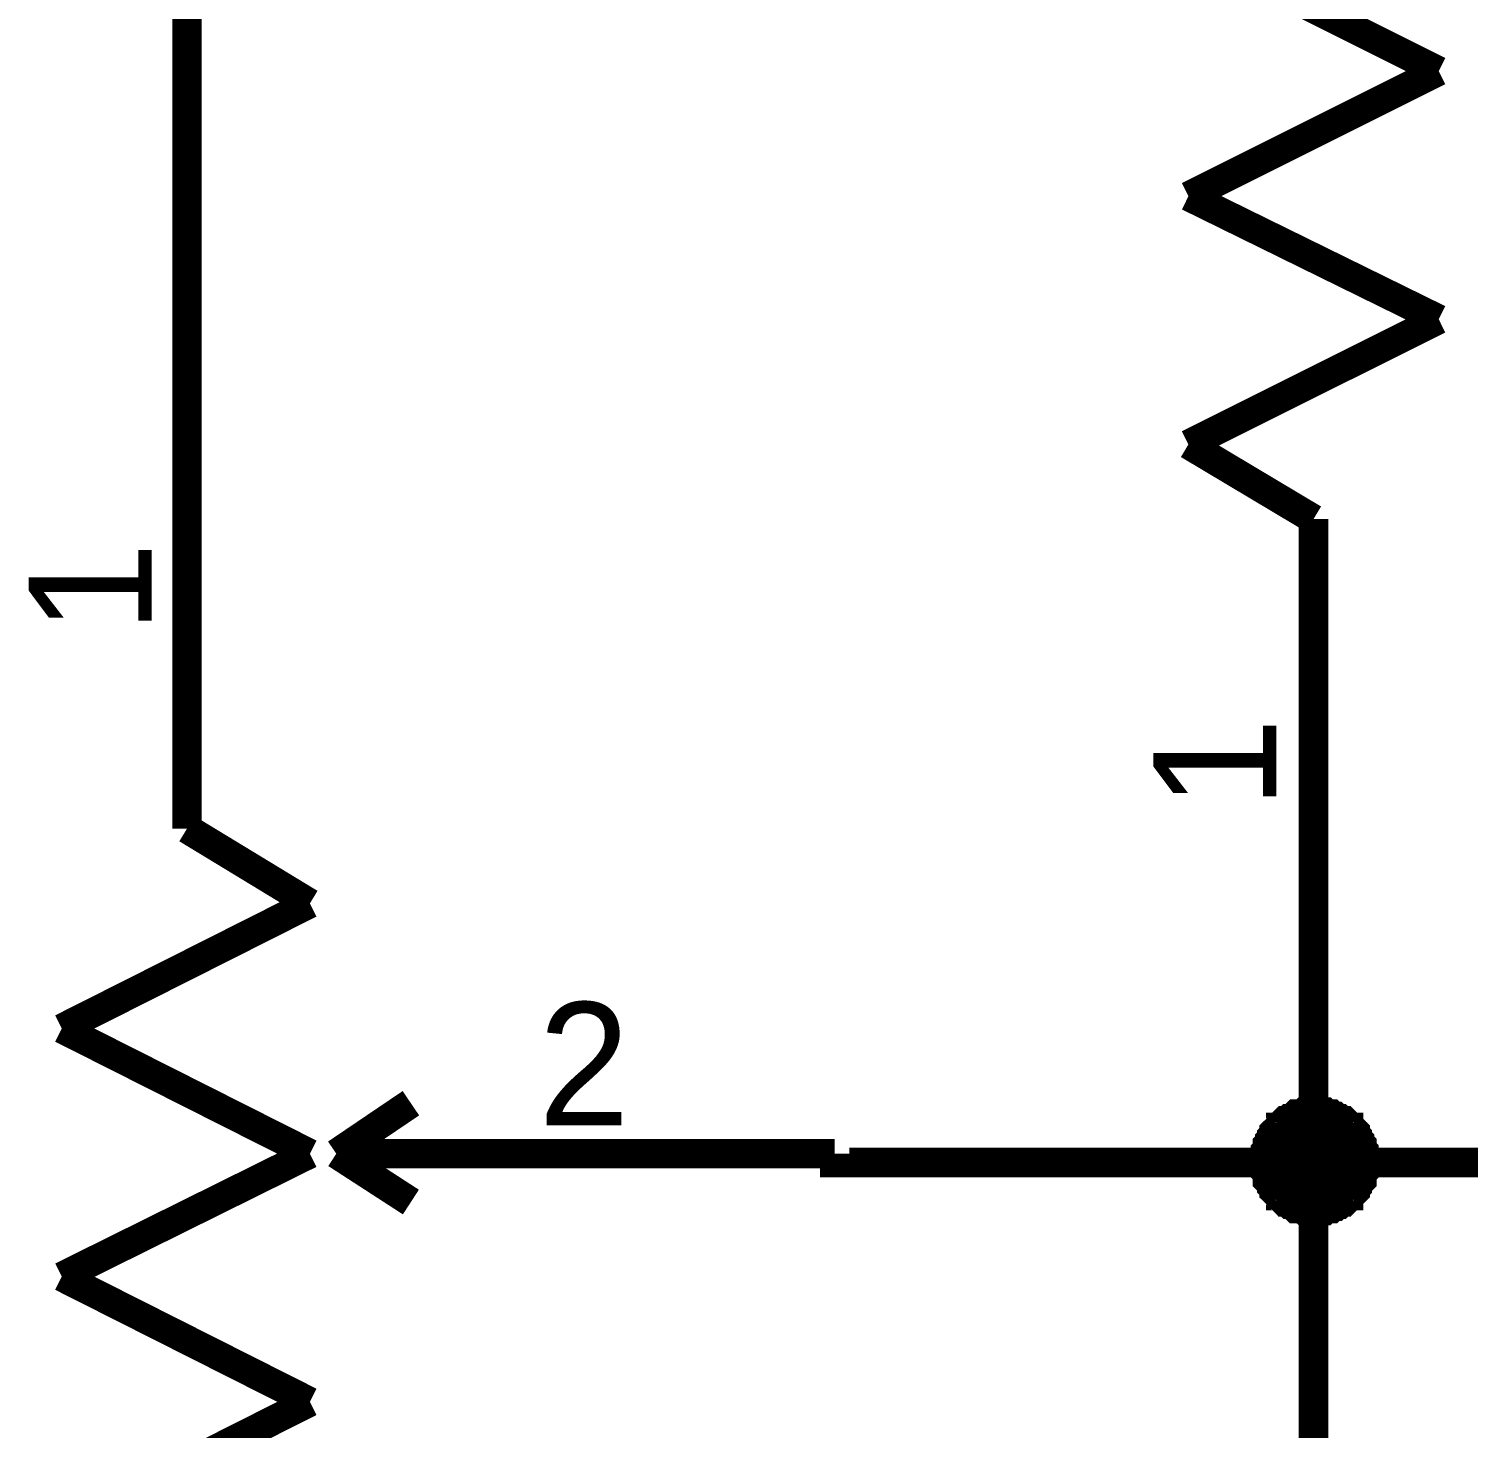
# Model space of a CAD drawing. Header units: millimetres. Extents: x 0 to 800, y 0 to 567.
# Drawn here: x 193.17 to 207.85, y 41.35 to 55.62 of the extents above; entities that cross this region are included whole.
import ezdxf

# ---------------------------------------------------------------- set-up
doc = ezdxf.new("R2010")
doc.units = ezdxf.units.MM
doc.layers.add('Sheet', color=255, linetype='Continuous')

msp = doc.modelspace()

# ---------------------------------------------------------------- linework, layer by layer
at = {"layer": 'Sheet'}
for points, const_width in [([(194.784, 65.539), (194.784, 64.531), (194.784, 52.548)], 0.3), ([(207.551, 55.191), (204.998, 56.467)], 0.3), ([(204.998, 53.914), (207.551, 55.191)], 0.3), ([(207.551, 52.659), (204.998, 53.914)], 0.3), ([(204.998, 51.383), (207.551, 52.659)], 0.3), ([(194.784, 47.463), (194.784, 52.548)], 0.3), ([(206.274, 50.621), (204.998, 51.383)], 0.3), ([(206.274, 50.621), (206.274, 45.537)], 0.3), ([(206.274, 50.621), (206.274, 49.86)], 0.3), ([(194.784, 47.463), (196.038, 46.701)], 0.3), ([(196.038, 46.701), (193.507, 45.425)], 0.3), ([(206.274, 45.537), (206.274, 44.058), (206.274, 42.311)], 0.3), ([(193.507, 45.425), (196.038, 44.148)], 0.3), ([(196.307, 44.148), (197.068, 44.663)], 0.3), ([(205.782, 44.058), (205.782, 44.081), (205.782, 44.103), (205.782, 44.148), (205.782, 44.17), (205.804, 44.193), (205.804, 44.215), (205.804, 44.238), (205.826, 44.26), (205.826, 44.282), (205.849, 44.305), (205.849, 44.327), (205.871, 44.35), (205.871, 44.372), (205.894, 44.394), (205.916, 44.417), (205.938, 44.417), (205.938, 44.439), (205.961, 44.462), (205.983, 44.484), (206.006, 44.484), (206.028, 44.506), (206.05, 44.506), (206.073, 44.529), (206.073, 44.529), (206.095, 44.551), (206.14, 44.551), (206.162, 44.551), (206.185, 44.574), (206.207, 44.574), (206.23, 44.574), (206.252, 44.574), (206.274, 44.574)], 0.3), ([(205.782, 44.058), (205.782, 44.081), (205.782, 44.103), (205.782, 44.148), (205.782, 44.17), (205.804, 44.193), (205.804, 44.215), (205.804, 44.238), (205.826, 44.26), (205.826, 44.282), (205.849, 44.305), (205.849, 44.327), (205.871, 44.35), (205.871, 44.372), (205.894, 44.394), (205.916, 44.417), (205.938, 44.417), (205.938, 44.439), (205.961, 44.462), (205.983, 44.484), (206.006, 44.484), (206.028, 44.506), (206.05, 44.506), (206.073, 44.529), (206.073, 44.529), (206.095, 44.551), (206.14, 44.551), (206.162, 44.551), (206.185, 44.574), (206.207, 44.574), (206.23, 44.574), (206.252, 44.574), (206.274, 44.574)], 0.3), ([(205.782, 44.058), (205.782, 44.081), (205.782, 44.103), (205.782, 44.148), (205.782, 44.17), (205.804, 44.193), (205.804, 44.215), (205.804, 44.238), (205.826, 44.26), (205.826, 44.282), (205.849, 44.305), (205.849, 44.327), (205.871, 44.35), (205.871, 44.372), (205.894, 44.394), (205.916, 44.417), (205.938, 44.417), (205.938, 44.439), (205.961, 44.462), (205.983, 44.484), (206.006, 44.484), (206.028, 44.506), (206.05, 44.506), (206.073, 44.529), (206.073, 44.529), (206.095, 44.551), (206.14, 44.551), (206.162, 44.551), (206.185, 44.574), (206.207, 44.574), (206.23, 44.574), (206.252, 44.574), (206.274, 44.574)], 0.3), ([(205.782, 44.058), (205.782, 44.081), (205.782, 44.103), (205.782, 44.148), (205.782, 44.17), (205.804, 44.193), (205.804, 44.215), (205.804, 44.238), (205.826, 44.26), (205.826, 44.282), (205.849, 44.305), (205.849, 44.327), (205.871, 44.35), (205.871, 44.372), (205.894, 44.394), (205.916, 44.417), (205.938, 44.417), (205.938, 44.439), (205.961, 44.462), (205.983, 44.484), (206.006, 44.484), (206.028, 44.506), (206.05, 44.506), (206.073, 44.529), (206.073, 44.529), (206.095, 44.551), (206.14, 44.551), (206.162, 44.551), (206.185, 44.574), (206.207, 44.574), (206.23, 44.574), (206.252, 44.574), (206.274, 44.574)], 0.3), ([(205.782, 44.058), (205.782, 44.081), (205.782, 44.103), (205.782, 44.148), (205.782, 44.17), (205.804, 44.193), (205.804, 44.215), (205.804, 44.238), (205.826, 44.26), (205.826, 44.282), (205.849, 44.305), (205.849, 44.327), (205.871, 44.35), (205.871, 44.372), (205.894, 44.394), (205.916, 44.417), (205.938, 44.417), (205.938, 44.439), (205.961, 44.462), (205.983, 44.484), (206.006, 44.484), (206.028, 44.506), (206.05, 44.506), (206.073, 44.529), (206.073, 44.529), (206.095, 44.551), (206.14, 44.551), (206.162, 44.551), (206.185, 44.574), (206.207, 44.574), (206.23, 44.574), (206.252, 44.574), (206.274, 44.574)], 0.3), ([(205.782, 44.058), (205.782, 44.081), (205.782, 44.103), (205.782, 44.148), (205.782, 44.17), (205.804, 44.193), (205.804, 44.215), (205.804, 44.238), (205.826, 44.26), (205.826, 44.282), (205.849, 44.305), (205.849, 44.327), (205.871, 44.35), (205.871, 44.372), (205.894, 44.394), (205.916, 44.417), (205.938, 44.417), (205.938, 44.439), (205.961, 44.462), (205.983, 44.484), (206.006, 44.484), (206.028, 44.506), (206.05, 44.506), (206.073, 44.529), (206.073, 44.529), (206.095, 44.551), (206.14, 44.551), (206.162, 44.551), (206.185, 44.574), (206.207, 44.574), (206.23, 44.574), (206.252, 44.574), (206.274, 44.574)], 0.3), ([(206.274, 44.574), (206.274, 44.574)], 0.3), ([(206.274, 44.574), (206.297, 44.574), (206.319, 44.574), (206.364, 44.574), (206.386, 44.574), (206.409, 44.551), (206.431, 44.551), (206.454, 44.551), (206.476, 44.529), (206.498, 44.529), (206.521, 44.506), (206.543, 44.506), (206.566, 44.484), (206.588, 44.484), (206.61, 44.462), (206.633, 44.439), (206.633, 44.417), (206.655, 44.417), (206.678, 44.394), (206.7, 44.372), (206.7, 44.35), (206.722, 44.327), (206.722, 44.305), (206.745, 44.282), (206.745, 44.26), (206.767, 44.238), (206.767, 44.215), (206.767, 44.193), (206.79, 44.17), (206.79, 44.148), (206.79, 44.103), (206.79, 44.081), (206.79, 44.058)], 0.3), ([(206.274, 44.574), (206.274, 44.574)], 0.3), ([(206.274, 44.574), (206.297, 44.574), (206.319, 44.574), (206.364, 44.574), (206.386, 44.574), (206.409, 44.551), (206.431, 44.551), (206.454, 44.551), (206.476, 44.529), (206.498, 44.529), (206.521, 44.506), (206.543, 44.506), (206.566, 44.484), (206.588, 44.484), (206.61, 44.462), (206.633, 44.439), (206.633, 44.417), (206.655, 44.417), (206.678, 44.394), (206.7, 44.372), (206.7, 44.35), (206.722, 44.327), (206.722, 44.305), (206.745, 44.282), (206.745, 44.26), (206.767, 44.238), (206.767, 44.215), (206.767, 44.193), (206.79, 44.17), (206.79, 44.148), (206.79, 44.103), (206.79, 44.081), (206.79, 44.058)], 0.3), ([(206.274, 44.574), (206.274, 44.574)], 0.3), ([(206.274, 44.574), (206.297, 44.574), (206.319, 44.574), (206.364, 44.574), (206.386, 44.574), (206.409, 44.551), (206.431, 44.551), (206.454, 44.551), (206.476, 44.529), (206.498, 44.529), (206.521, 44.506), (206.543, 44.506), (206.566, 44.484), (206.588, 44.484), (206.61, 44.462), (206.633, 44.439), (206.633, 44.417), (206.655, 44.417), (206.678, 44.394), (206.7, 44.372), (206.7, 44.35), (206.722, 44.327), (206.722, 44.305), (206.745, 44.282), (206.745, 44.26), (206.767, 44.238), (206.767, 44.215), (206.767, 44.193), (206.79, 44.17), (206.79, 44.148), (206.79, 44.103), (206.79, 44.081), (206.79, 44.058)], 0.3), ([(206.274, 44.574), (206.274, 44.574)], 0.3), ([(206.274, 44.574), (206.297, 44.574), (206.319, 44.574), (206.364, 44.574), (206.386, 44.574), (206.409, 44.551), (206.431, 44.551), (206.454, 44.551), (206.476, 44.529), (206.498, 44.529), (206.521, 44.506), (206.543, 44.506), (206.566, 44.484), (206.588, 44.484), (206.61, 44.462), (206.633, 44.439), (206.633, 44.417), (206.655, 44.417), (206.678, 44.394), (206.7, 44.372), (206.7, 44.35), (206.722, 44.327), (206.722, 44.305), (206.745, 44.282), (206.745, 44.26), (206.767, 44.238), (206.767, 44.215), (206.767, 44.193), (206.79, 44.17), (206.79, 44.148), (206.79, 44.103), (206.79, 44.081), (206.79, 44.058)], 0.3), ([(206.274, 44.574), (206.274, 44.574)], 0.3), ([(206.274, 44.574), (206.297, 44.574), (206.319, 44.574), (206.364, 44.574), (206.386, 44.574), (206.409, 44.551), (206.431, 44.551), (206.454, 44.551), (206.476, 44.529), (206.498, 44.529), (206.521, 44.506), (206.543, 44.506), (206.566, 44.484), (206.588, 44.484), (206.61, 44.462), (206.633, 44.439), (206.633, 44.417), (206.655, 44.417), (206.678, 44.394), (206.7, 44.372), (206.7, 44.35), (206.722, 44.327), (206.722, 44.305), (206.745, 44.282), (206.745, 44.26), (206.767, 44.238), (206.767, 44.215), (206.767, 44.193), (206.79, 44.17), (206.79, 44.148), (206.79, 44.103), (206.79, 44.081), (206.79, 44.058)], 0.3), ([(206.274, 44.574), (206.274, 44.574)], 0.3), ([(206.274, 44.574), (206.297, 44.574), (206.319, 44.574), (206.364, 44.574), (206.386, 44.574), (206.409, 44.551), (206.431, 44.551), (206.454, 44.551), (206.476, 44.529), (206.498, 44.529), (206.521, 44.506), (206.543, 44.506), (206.566, 44.484), (206.588, 44.484), (206.61, 44.462), (206.633, 44.439), (206.633, 44.417), (206.655, 44.417), (206.678, 44.394), (206.7, 44.372), (206.7, 44.35), (206.722, 44.327), (206.722, 44.305), (206.745, 44.282), (206.745, 44.26), (206.767, 44.238), (206.767, 44.215), (206.767, 44.193), (206.79, 44.17), (206.79, 44.148), (206.79, 44.103), (206.79, 44.081), (206.79, 44.058)], 0.3), ([(205.782, 44.058), (205.782, 44.081), (205.782, 44.103), (205.782, 44.148), (205.782, 44.17), (205.804, 44.193), (205.804, 44.215), (205.804, 44.238), (205.826, 44.26), (205.826, 44.282), (205.849, 44.305), (205.849, 44.327), (205.871, 44.35), (205.871, 44.372), (205.894, 44.394), (205.916, 44.417), (205.938, 44.417), (205.938, 44.439), (205.961, 44.462), (205.983, 44.484), (206.006, 44.484), (206.028, 44.506), (206.05, 44.506), (206.073, 44.529), (206.073, 44.529), (206.095, 44.551), (206.14, 44.551), (206.162, 44.551), (206.185, 44.574), (206.207, 44.574), (206.23, 44.574), (206.252, 44.574), (206.274, 44.574)], 0.0991), ([(205.782, 44.058), (205.782, 44.081), (205.782, 44.103), (205.782, 44.148), (205.782, 44.17), (205.804, 44.193), (205.804, 44.215), (205.804, 44.238), (205.826, 44.26), (205.826, 44.282), (205.849, 44.305), (205.849, 44.327), (205.871, 44.35), (205.871, 44.372), (205.894, 44.394), (205.916, 44.417), (205.938, 44.417), (205.938, 44.439), (205.961, 44.462), (205.983, 44.484), (206.006, 44.484), (206.028, 44.506), (206.05, 44.506), (206.073, 44.529), (206.073, 44.529), (206.095, 44.551), (206.14, 44.551), (206.162, 44.551), (206.185, 44.574), (206.207, 44.574), (206.23, 44.574), (206.252, 44.574), (206.274, 44.574)], 0.0991), ([(205.782, 44.058), (205.782, 44.081), (205.782, 44.103), (205.782, 44.148), (205.782, 44.17), (205.804, 44.193), (205.804, 44.215), (205.804, 44.238), (205.826, 44.26), (205.826, 44.282), (205.849, 44.305), (205.849, 44.327), (205.871, 44.35), (205.871, 44.372), (205.894, 44.394), (205.916, 44.417), (205.938, 44.417), (205.938, 44.439), (205.961, 44.462), (205.983, 44.484), (206.006, 44.484), (206.028, 44.506), (206.05, 44.506), (206.073, 44.529), (206.073, 44.529), (206.095, 44.551), (206.14, 44.551), (206.162, 44.551), (206.185, 44.574), (206.207, 44.574), (206.23, 44.574), (206.252, 44.574), (206.274, 44.574)], 0.0991), ([(205.782, 44.058), (205.782, 44.081), (205.782, 44.103), (205.782, 44.148), (205.782, 44.17), (205.804, 44.193), (205.804, 44.215), (205.804, 44.238), (205.826, 44.26), (205.826, 44.282), (205.849, 44.305), (205.849, 44.327), (205.871, 44.35), (205.871, 44.372), (205.894, 44.394), (205.916, 44.417), (205.938, 44.417), (205.938, 44.439), (205.961, 44.462), (205.983, 44.484), (206.006, 44.484), (206.028, 44.506), (206.05, 44.506), (206.073, 44.529), (206.073, 44.529), (206.095, 44.551), (206.14, 44.551), (206.162, 44.551), (206.185, 44.574), (206.207, 44.574), (206.23, 44.574), (206.252, 44.574), (206.274, 44.574)], 0.0991), ([(205.782, 44.058), (205.782, 44.081), (205.782, 44.103), (205.782, 44.148), (205.782, 44.17), (205.804, 44.193), (205.804, 44.215), (205.804, 44.238), (205.826, 44.26), (205.826, 44.282), (205.849, 44.305), (205.849, 44.327), (205.871, 44.35), (205.871, 44.372), (205.894, 44.394), (205.916, 44.417), (205.938, 44.417), (205.938, 44.439), (205.961, 44.462), (205.983, 44.484), (206.006, 44.484), (206.028, 44.506), (206.05, 44.506), (206.073, 44.529), (206.073, 44.529), (206.095, 44.551), (206.14, 44.551), (206.162, 44.551), (206.185, 44.574), (206.207, 44.574), (206.23, 44.574), (206.252, 44.574), (206.274, 44.574)], 0.0991), ([(205.782, 44.058), (205.782, 44.081), (205.782, 44.103), (205.782, 44.148), (205.782, 44.17), (205.804, 44.193), (205.804, 44.215), (205.804, 44.238), (205.826, 44.26), (205.826, 44.282), (205.849, 44.305), (205.849, 44.327), (205.871, 44.35), (205.871, 44.372), (205.894, 44.394), (205.916, 44.417), (205.938, 44.417), (205.938, 44.439), (205.961, 44.462), (205.983, 44.484), (206.006, 44.484), (206.028, 44.506), (206.05, 44.506), (206.073, 44.529), (206.073, 44.529), (206.095, 44.551), (206.14, 44.551), (206.162, 44.551), (206.185, 44.574), (206.207, 44.574), (206.23, 44.574), (206.252, 44.574), (206.274, 44.574)], 0.0991), ([(206.274, 44.574), (206.274, 44.574)], 0.0991), ([(206.274, 44.574), (206.297, 44.574), (206.319, 44.574), (206.364, 44.574), (206.386, 44.574), (206.409, 44.551), (206.431, 44.551), (206.454, 44.551), (206.476, 44.529), (206.498, 44.529), (206.521, 44.506), (206.543, 44.506), (206.566, 44.484), (206.588, 44.484), (206.61, 44.462), (206.633, 44.439), (206.633, 44.417), (206.655, 44.417), (206.678, 44.394), (206.7, 44.372), (206.7, 44.35), (206.722, 44.327), (206.722, 44.305), (206.745, 44.282), (206.745, 44.26), (206.767, 44.238), (206.767, 44.215), (206.767, 44.193), (206.79, 44.17), (206.79, 44.148), (206.79, 44.103), (206.79, 44.081), (206.79, 44.058)], 0.0991), ([(206.274, 44.574), (206.274, 44.574)], 0.0991), ([(206.274, 44.574), (206.297, 44.574), (206.319, 44.574), (206.364, 44.574), (206.386, 44.574), (206.409, 44.551), (206.431, 44.551), (206.454, 44.551), (206.476, 44.529), (206.498, 44.529), (206.521, 44.506), (206.543, 44.506), (206.566, 44.484), (206.588, 44.484), (206.61, 44.462), (206.633, 44.439), (206.633, 44.417), (206.655, 44.417), (206.678, 44.394), (206.7, 44.372), (206.7, 44.35), (206.722, 44.327), (206.722, 44.305), (206.745, 44.282), (206.745, 44.26), (206.767, 44.238), (206.767, 44.215), (206.767, 44.193), (206.79, 44.17), (206.79, 44.148), (206.79, 44.103), (206.79, 44.081), (206.79, 44.058)], 0.0991), ([(206.274, 44.574), (206.274, 44.574)], 0.0991), ([(206.274, 44.574), (206.297, 44.574), (206.319, 44.574), (206.364, 44.574), (206.386, 44.574), (206.409, 44.551), (206.431, 44.551), (206.454, 44.551), (206.476, 44.529), (206.498, 44.529), (206.521, 44.506), (206.543, 44.506), (206.566, 44.484), (206.588, 44.484), (206.61, 44.462), (206.633, 44.439), (206.633, 44.417), (206.655, 44.417), (206.678, 44.394), (206.7, 44.372), (206.7, 44.35), (206.722, 44.327), (206.722, 44.305), (206.745, 44.282), (206.745, 44.26), (206.767, 44.238), (206.767, 44.215), (206.767, 44.193), (206.79, 44.17), (206.79, 44.148), (206.79, 44.103), (206.79, 44.081), (206.79, 44.058)], 0.0991), ([(206.274, 44.574), (206.274, 44.574)], 0.0991), ([(206.274, 44.574), (206.297, 44.574), (206.319, 44.574), (206.364, 44.574), (206.386, 44.574), (206.409, 44.551), (206.431, 44.551), (206.454, 44.551), (206.476, 44.529), (206.498, 44.529), (206.521, 44.506), (206.543, 44.506), (206.566, 44.484), (206.588, 44.484), (206.61, 44.462), (206.633, 44.439), (206.633, 44.417), (206.655, 44.417), (206.678, 44.394), (206.7, 44.372), (206.7, 44.35), (206.722, 44.327), (206.722, 44.305), (206.745, 44.282), (206.745, 44.26), (206.767, 44.238), (206.767, 44.215), (206.767, 44.193), (206.79, 44.17), (206.79, 44.148), (206.79, 44.103), (206.79, 44.081), (206.79, 44.058)], 0.0991), ([(206.274, 44.574), (206.274, 44.574)], 0.0991), ([(206.274, 44.574), (206.297, 44.574), (206.319, 44.574), (206.364, 44.574), (206.386, 44.574), (206.409, 44.551), (206.431, 44.551), (206.454, 44.551), (206.476, 44.529), (206.498, 44.529), (206.521, 44.506), (206.543, 44.506), (206.566, 44.484), (206.588, 44.484), (206.61, 44.462), (206.633, 44.439), (206.633, 44.417), (206.655, 44.417), (206.678, 44.394), (206.7, 44.372), (206.7, 44.35), (206.722, 44.327), (206.722, 44.305), (206.745, 44.282), (206.745, 44.26), (206.767, 44.238), (206.767, 44.215), (206.767, 44.193), (206.79, 44.17), (206.79, 44.148), (206.79, 44.103), (206.79, 44.081), (206.79, 44.058)], 0.0991), ([(206.274, 44.574), (206.274, 44.574)], 0.0991), ([(206.274, 44.574), (206.297, 44.574), (206.319, 44.574), (206.364, 44.574), (206.386, 44.574), (206.409, 44.551), (206.431, 44.551), (206.454, 44.551), (206.476, 44.529), (206.498, 44.529), (206.521, 44.506), (206.543, 44.506), (206.566, 44.484), (206.588, 44.484), (206.61, 44.462), (206.633, 44.439), (206.633, 44.417), (206.655, 44.417), (206.678, 44.394), (206.7, 44.372), (206.7, 44.35), (206.722, 44.327), (206.722, 44.305), (206.745, 44.282), (206.745, 44.26), (206.767, 44.238), (206.767, 44.215), (206.767, 44.193), (206.79, 44.17), (206.79, 44.148), (206.79, 44.103), (206.79, 44.081), (206.79, 44.058)], 0.0991), ([(196.038, 44.148), (193.507, 42.894)], 0.3), ([(196.307, 44.148), (197.068, 43.655)], 0.3), ([(196.307, 44.148), (201.391, 44.148)], 0.3), ([(201.391, 44.148), (201.391, 44.058), (206.274, 44.058)], 0.3), ([(206.274, 43.566), (206.252, 43.566), (206.23, 43.566), (206.207, 43.566), (206.185, 43.566), (206.162, 43.588), (206.14, 43.588), (206.095, 43.588), (206.073, 43.61), (206.073, 43.61), (206.05, 43.633), (206.028, 43.633), (206.006, 43.655), (205.983, 43.655), (205.961, 43.678), (205.938, 43.7), (205.938, 43.722), (205.916, 43.722), (205.894, 43.745), (205.871, 43.767), (205.871, 43.79), (205.849, 43.812), (205.849, 43.834), (205.826, 43.857), (205.826, 43.857), (205.804, 43.879), (205.804, 43.924), (205.804, 43.946), (205.782, 43.969), (205.782, 43.991), (205.782, 44.014), (205.782, 44.036), (205.782, 44.058)], 0.3), ([(205.782, 44.058), (205.782, 44.058)], 0.3), ([(206.274, 43.566), (206.252, 43.566), (206.23, 43.566), (206.207, 43.566), (206.185, 43.566), (206.162, 43.588), (206.14, 43.588), (206.095, 43.588), (206.073, 43.61), (206.073, 43.61), (206.05, 43.633), (206.028, 43.633), (206.006, 43.655), (205.983, 43.655), (205.961, 43.678), (205.938, 43.7), (205.938, 43.722), (205.916, 43.722), (205.894, 43.745), (205.871, 43.767), (205.871, 43.79), (205.849, 43.812), (205.849, 43.834), (205.826, 43.857), (205.826, 43.857), (205.804, 43.879), (205.804, 43.924), (205.804, 43.946), (205.782, 43.969), (205.782, 43.991), (205.782, 44.014), (205.782, 44.036), (205.782, 44.058)], 0.3), ([(205.782, 44.058), (205.782, 44.058)], 0.3), ([(206.274, 43.566), (206.252, 43.566), (206.23, 43.566), (206.207, 43.566), (206.185, 43.566), (206.162, 43.588), (206.14, 43.588), (206.095, 43.588), (206.073, 43.61), (206.073, 43.61), (206.05, 43.633), (206.028, 43.633), (206.006, 43.655), (205.983, 43.655), (205.961, 43.678), (205.938, 43.7), (205.938, 43.722), (205.916, 43.722), (205.894, 43.745), (205.871, 43.767), (205.871, 43.79), (205.849, 43.812), (205.849, 43.834), (205.826, 43.857), (205.826, 43.857), (205.804, 43.879), (205.804, 43.924), (205.804, 43.946), (205.782, 43.969), (205.782, 43.991), (205.782, 44.014), (205.782, 44.036), (205.782, 44.058)], 0.3), ([(205.782, 44.058), (205.782, 44.058)], 0.3), ([(206.274, 43.566), (206.252, 43.566), (206.23, 43.566), (206.207, 43.566), (206.185, 43.566), (206.162, 43.588), (206.14, 43.588), (206.095, 43.588), (206.073, 43.61), (206.073, 43.61), (206.05, 43.633), (206.028, 43.633), (206.006, 43.655), (205.983, 43.655), (205.961, 43.678), (205.938, 43.7), (205.938, 43.722), (205.916, 43.722), (205.894, 43.745), (205.871, 43.767), (205.871, 43.79), (205.849, 43.812), (205.849, 43.834), (205.826, 43.857), (205.826, 43.857), (205.804, 43.879), (205.804, 43.924), (205.804, 43.946), (205.782, 43.969), (205.782, 43.991), (205.782, 44.014), (205.782, 44.036), (205.782, 44.058)], 0.3), ([(205.782, 44.058), (205.782, 44.058)], 0.3), ([(206.274, 43.566), (206.252, 43.566), (206.23, 43.566), (206.207, 43.566), (206.185, 43.566), (206.162, 43.588), (206.14, 43.588), (206.095, 43.588), (206.073, 43.61), (206.073, 43.61), (206.05, 43.633), (206.028, 43.633), (206.006, 43.655), (205.983, 43.655), (205.961, 43.678), (205.938, 43.7), (205.938, 43.722), (205.916, 43.722), (205.894, 43.745), (205.871, 43.767), (205.871, 43.79), (205.849, 43.812), (205.849, 43.834), (205.826, 43.857), (205.826, 43.857), (205.804, 43.879), (205.804, 43.924), (205.804, 43.946), (205.782, 43.969), (205.782, 43.991), (205.782, 44.014), (205.782, 44.036), (205.782, 44.058)], 0.3), ([(205.782, 44.058), (205.782, 44.058)], 0.3), ([(206.274, 43.566), (206.252, 43.566), (206.23, 43.566), (206.207, 43.566), (206.185, 43.566), (206.162, 43.588), (206.14, 43.588), (206.095, 43.588), (206.073, 43.61), (206.073, 43.61), (206.05, 43.633), (206.028, 43.633), (206.006, 43.655), (205.983, 43.655), (205.961, 43.678), (205.938, 43.7), (205.938, 43.722), (205.916, 43.722), (205.894, 43.745), (205.871, 43.767), (205.871, 43.79), (205.849, 43.812), (205.849, 43.834), (205.826, 43.857), (205.826, 43.857), (205.804, 43.879), (205.804, 43.924), (205.804, 43.946), (205.782, 43.969), (205.782, 43.991), (205.782, 44.014), (205.782, 44.036), (205.782, 44.058)], 0.3), ([(205.782, 44.058), (205.782, 44.058)], 0.3), ([(206.79, 44.058), (206.79, 44.036), (206.79, 44.014), (206.79, 43.991), (206.79, 43.969), (206.767, 43.946), (206.767, 43.924), (206.767, 43.879), (206.745, 43.857), (206.745, 43.857), (206.722, 43.834), (206.722, 43.812), (206.7, 43.79), (206.7, 43.767), (206.678, 43.745), (206.655, 43.722), (206.633, 43.722), (206.633, 43.7), (206.61, 43.678), (206.588, 43.655), (206.566, 43.655), (206.543, 43.633), (206.521, 43.633), (206.498, 43.61), (206.476, 43.61), (206.454, 43.588), (206.431, 43.588), (206.409, 43.588), (206.386, 43.566), (206.364, 43.566), (206.319, 43.566), (206.297, 43.566), (206.274, 43.566)], 0.3), ([(206.79, 44.058), (206.79, 44.036), (206.79, 44.014), (206.79, 43.991), (206.79, 43.969), (206.767, 43.946), (206.767, 43.924), (206.767, 43.879), (206.745, 43.857), (206.745, 43.857), (206.722, 43.834), (206.722, 43.812), (206.7, 43.79), (206.7, 43.767), (206.678, 43.745), (206.655, 43.722), (206.633, 43.722), (206.633, 43.7), (206.61, 43.678), (206.588, 43.655), (206.566, 43.655), (206.543, 43.633), (206.521, 43.633), (206.498, 43.61), (206.476, 43.61), (206.454, 43.588), (206.431, 43.588), (206.409, 43.588), (206.386, 43.566), (206.364, 43.566), (206.319, 43.566), (206.297, 43.566), (206.274, 43.566)], 0.3), ([(220.475, 44.058), (215.66, 44.058), (206.274, 44.058)], 0.3), ([(206.79, 44.058), (206.79, 44.036), (206.79, 44.014), (206.79, 43.991), (206.79, 43.969), (206.767, 43.946), (206.767, 43.924), (206.767, 43.879), (206.745, 43.857), (206.745, 43.857), (206.722, 43.834), (206.722, 43.812), (206.7, 43.79), (206.7, 43.767), (206.678, 43.745), (206.655, 43.722), (206.633, 43.722), (206.633, 43.7), (206.61, 43.678), (206.588, 43.655), (206.566, 43.655), (206.543, 43.633), (206.521, 43.633), (206.498, 43.61), (206.476, 43.61), (206.454, 43.588), (206.431, 43.588), (206.409, 43.588), (206.386, 43.566), (206.364, 43.566), (206.319, 43.566), (206.297, 43.566), (206.274, 43.566)], 0.3), ([(206.79, 44.058), (206.79, 44.036), (206.79, 44.014), (206.79, 43.991), (206.79, 43.969), (206.767, 43.946), (206.767, 43.924), (206.767, 43.879), (206.745, 43.857), (206.745, 43.857), (206.722, 43.834), (206.722, 43.812), (206.7, 43.79), (206.7, 43.767), (206.678, 43.745), (206.655, 43.722), (206.633, 43.722), (206.633, 43.7), (206.61, 43.678), (206.588, 43.655), (206.566, 43.655), (206.543, 43.633), (206.521, 43.633), (206.498, 43.61), (206.476, 43.61), (206.454, 43.588), (206.431, 43.588), (206.409, 43.588), (206.386, 43.566), (206.364, 43.566), (206.319, 43.566), (206.297, 43.566), (206.274, 43.566)], 0.3), ([(206.79, 44.058), (206.79, 44.036), (206.79, 44.014), (206.79, 43.991), (206.79, 43.969), (206.767, 43.946), (206.767, 43.924), (206.767, 43.879), (206.745, 43.857), (206.745, 43.857), (206.722, 43.834), (206.722, 43.812), (206.7, 43.79), (206.7, 43.767), (206.678, 43.745), (206.655, 43.722), (206.633, 43.722), (206.633, 43.7), (206.61, 43.678), (206.588, 43.655), (206.566, 43.655), (206.543, 43.633), (206.521, 43.633), (206.498, 43.61), (206.476, 43.61), (206.454, 43.588), (206.431, 43.588), (206.409, 43.588), (206.386, 43.566), (206.364, 43.566), (206.319, 43.566), (206.297, 43.566), (206.274, 43.566)], 0.3), ([(206.79, 44.058), (206.79, 44.036), (206.79, 44.014), (206.79, 43.991), (206.79, 43.969), (206.767, 43.946), (206.767, 43.924), (206.767, 43.879), (206.745, 43.857), (206.745, 43.857), (206.722, 43.834), (206.722, 43.812), (206.7, 43.79), (206.7, 43.767), (206.678, 43.745), (206.655, 43.722), (206.633, 43.722), (206.633, 43.7), (206.61, 43.678), (206.588, 43.655), (206.566, 43.655), (206.543, 43.633), (206.521, 43.633), (206.498, 43.61), (206.476, 43.61), (206.454, 43.588), (206.431, 43.588), (206.409, 43.588), (206.386, 43.566), (206.364, 43.566), (206.319, 43.566), (206.297, 43.566), (206.274, 43.566)], 0.3), ([(206.79, 44.058), (206.79, 44.058), (206.79, 44.058), (206.79, 44.058), (206.79, 44.058), (206.79, 44.058), (206.79, 44.058), (206.79, 44.058), (206.79, 44.058), (206.79, 44.058), (206.79, 44.058), (206.79, 44.058), (206.79, 44.058), (206.79, 44.058), (206.79, 44.058), (206.79, 44.058), (206.79, 44.058), (206.79, 44.058), (206.79, 44.058), (206.79, 44.058), (206.79, 44.058), (206.79, 44.058), (206.79, 44.058), (206.79, 44.058), (206.79, 44.058), (206.79, 44.058), (206.79, 44.058), (206.79, 44.058), (206.79, 44.058), (206.79, 44.058), (206.79, 44.058), (206.79, 44.058), (206.79, 44.058)], 0.3), ([(206.79, 44.058), (206.79, 44.058)], 0.3), ([(206.79, 44.058), (206.79, 44.058), (206.79, 44.058), (206.79, 44.058), (206.79, 44.058), (206.79, 44.058), (206.79, 44.058), (206.79, 44.058), (206.79, 44.058), (206.79, 44.058), (206.79, 44.058), (206.79, 44.058), (206.79, 44.058), (206.79, 44.058), (206.79, 44.058), (206.79, 44.058), (206.79, 44.058), (206.79, 44.058), (206.79, 44.058), (206.79, 44.058), (206.79, 44.058), (206.79, 44.058), (206.79, 44.058), (206.79, 44.058), (206.79, 44.058), (206.79, 44.058), (206.79, 44.058), (206.79, 44.058), (206.79, 44.058), (206.79, 44.058), (206.79, 44.058), (206.79, 44.058), (206.79, 44.058)], 0.3), ([(206.79, 44.058), (206.79, 44.058)], 0.3), ([(206.79, 44.058), (206.79, 44.058), (206.79, 44.058), (206.79, 44.058), (206.79, 44.058), (206.79, 44.058), (206.79, 44.058), (206.79, 44.058), (206.79, 44.058), (206.79, 44.058), (206.79, 44.058), (206.79, 44.058), (206.79, 44.058), (206.79, 44.058), (206.79, 44.058), (206.79, 44.058), (206.79, 44.058), (206.79, 44.058), (206.79, 44.058), (206.79, 44.058), (206.79, 44.058), (206.79, 44.058), (206.79, 44.058), (206.79, 44.058), (206.79, 44.058), (206.79, 44.058), (206.79, 44.058), (206.79, 44.058), (206.79, 44.058), (206.79, 44.058), (206.79, 44.058), (206.79, 44.058), (206.79, 44.058)], 0.3), ([(206.79, 44.058), (206.79, 44.058)], 0.3), ([(206.79, 44.058), (206.79, 44.058), (206.79, 44.058), (206.79, 44.058), (206.79, 44.058), (206.79, 44.058), (206.79, 44.058), (206.79, 44.058), (206.79, 44.058), (206.79, 44.058), (206.79, 44.058), (206.79, 44.058), (206.79, 44.058), (206.79, 44.058), (206.79, 44.058), (206.79, 44.058), (206.79, 44.058), (206.79, 44.058), (206.79, 44.058), (206.79, 44.058), (206.79, 44.058), (206.79, 44.058), (206.79, 44.058), (206.79, 44.058), (206.79, 44.058), (206.79, 44.058), (206.79, 44.058), (206.79, 44.058), (206.79, 44.058), (206.79, 44.058), (206.79, 44.058), (206.79, 44.058), (206.79, 44.058)], 0.3), ([(206.79, 44.058), (206.79, 44.058)], 0.3), ([(206.79, 44.058), (206.79, 44.058), (206.79, 44.058), (206.79, 44.058), (206.79, 44.058), (206.79, 44.058), (206.79, 44.058), (206.79, 44.058), (206.79, 44.058), (206.79, 44.058), (206.79, 44.058), (206.79, 44.058), (206.79, 44.058), (206.79, 44.058), (206.79, 44.058), (206.79, 44.058), (206.79, 44.058), (206.79, 44.058), (206.79, 44.058), (206.79, 44.058), (206.79, 44.058), (206.79, 44.058), (206.79, 44.058), (206.79, 44.058), (206.79, 44.058), (206.79, 44.058), (206.79, 44.058), (206.79, 44.058), (206.79, 44.058), (206.79, 44.058), (206.79, 44.058), (206.79, 44.058), (206.79, 44.058)], 0.3), ([(206.79, 44.058), (206.79, 44.058)], 0.3), ([(206.79, 44.058), (206.79, 44.058), (206.79, 44.058), (206.79, 44.058), (206.79, 44.058), (206.79, 44.058), (206.79, 44.058), (206.79, 44.058), (206.79, 44.058), (206.79, 44.058), (206.79, 44.058), (206.79, 44.058), (206.79, 44.058), (206.79, 44.058), (206.79, 44.058), (206.79, 44.058), (206.79, 44.058), (206.79, 44.058), (206.79, 44.058), (206.79, 44.058), (206.79, 44.058), (206.79, 44.058), (206.79, 44.058), (206.79, 44.058), (206.79, 44.058), (206.79, 44.058), (206.79, 44.058), (206.79, 44.058), (206.79, 44.058), (206.79, 44.058), (206.79, 44.058), (206.79, 44.058), (206.79, 44.058)], 0.3), ([(206.79, 44.058), (206.79, 44.058)], 0.3), ([(206.274, 43.566), (206.252, 43.566), (206.23, 43.566), (206.207, 43.566), (206.185, 43.566), (206.162, 43.588), (206.14, 43.588), (206.095, 43.588), (206.073, 43.61), (206.073, 43.61), (206.05, 43.633), (206.028, 43.633), (206.006, 43.655), (205.983, 43.655), (205.961, 43.678), (205.938, 43.7), (205.938, 43.722), (205.916, 43.722), (205.894, 43.745), (205.871, 43.767), (205.871, 43.79), (205.849, 43.812), (205.849, 43.834), (205.826, 43.857), (205.826, 43.857), (205.804, 43.879), (205.804, 43.924), (205.804, 43.946), (205.782, 43.969), (205.782, 43.991), (205.782, 44.014), (205.782, 44.036), (205.782, 44.058)], 0.0991), ([(205.782, 44.058), (205.782, 44.058)], 0.0991), ([(206.274, 43.566), (206.252, 43.566), (206.23, 43.566), (206.207, 43.566), (206.185, 43.566), (206.162, 43.588), (206.14, 43.588), (206.095, 43.588), (206.073, 43.61), (206.073, 43.61), (206.05, 43.633), (206.028, 43.633), (206.006, 43.655), (205.983, 43.655), (205.961, 43.678), (205.938, 43.7), (205.938, 43.722), (205.916, 43.722), (205.894, 43.745), (205.871, 43.767), (205.871, 43.79), (205.849, 43.812), (205.849, 43.834), (205.826, 43.857), (205.826, 43.857), (205.804, 43.879), (205.804, 43.924), (205.804, 43.946), (205.782, 43.969), (205.782, 43.991), (205.782, 44.014), (205.782, 44.036), (205.782, 44.058)], 0.0991), ([(205.782, 44.058), (205.782, 44.058)], 0.0991), ([(206.274, 43.566), (206.252, 43.566), (206.23, 43.566), (206.207, 43.566), (206.185, 43.566), (206.162, 43.588), (206.14, 43.588), (206.095, 43.588), (206.073, 43.61), (206.073, 43.61), (206.05, 43.633), (206.028, 43.633), (206.006, 43.655), (205.983, 43.655), (205.961, 43.678), (205.938, 43.7), (205.938, 43.722), (205.916, 43.722), (205.894, 43.745), (205.871, 43.767), (205.871, 43.79), (205.849, 43.812), (205.849, 43.834), (205.826, 43.857), (205.826, 43.857), (205.804, 43.879), (205.804, 43.924), (205.804, 43.946), (205.782, 43.969), (205.782, 43.991), (205.782, 44.014), (205.782, 44.036), (205.782, 44.058)], 0.0991), ([(205.782, 44.058), (205.782, 44.058)], 0.0991), ([(206.274, 43.566), (206.252, 43.566), (206.23, 43.566), (206.207, 43.566), (206.185, 43.566), (206.162, 43.588), (206.14, 43.588), (206.095, 43.588), (206.073, 43.61), (206.073, 43.61), (206.05, 43.633), (206.028, 43.633), (206.006, 43.655), (205.983, 43.655), (205.961, 43.678), (205.938, 43.7), (205.938, 43.722), (205.916, 43.722), (205.894, 43.745), (205.871, 43.767), (205.871, 43.79), (205.849, 43.812), (205.849, 43.834), (205.826, 43.857), (205.826, 43.857), (205.804, 43.879), (205.804, 43.924), (205.804, 43.946), (205.782, 43.969), (205.782, 43.991), (205.782, 44.014), (205.782, 44.036), (205.782, 44.058)], 0.0991), ([(205.782, 44.058), (205.782, 44.058)], 0.0991), ([(206.274, 43.566), (206.252, 43.566), (206.23, 43.566), (206.207, 43.566), (206.185, 43.566), (206.162, 43.588), (206.14, 43.588), (206.095, 43.588), (206.073, 43.61), (206.073, 43.61), (206.05, 43.633), (206.028, 43.633), (206.006, 43.655), (205.983, 43.655), (205.961, 43.678), (205.938, 43.7), (205.938, 43.722), (205.916, 43.722), (205.894, 43.745), (205.871, 43.767), (205.871, 43.79), (205.849, 43.812), (205.849, 43.834), (205.826, 43.857), (205.826, 43.857), (205.804, 43.879), (205.804, 43.924), (205.804, 43.946), (205.782, 43.969), (205.782, 43.991), (205.782, 44.014), (205.782, 44.036), (205.782, 44.058)], 0.0991), ([(205.782, 44.058), (205.782, 44.058)], 0.0991), ([(206.274, 43.566), (206.252, 43.566), (206.23, 43.566), (206.207, 43.566), (206.185, 43.566), (206.162, 43.588), (206.14, 43.588), (206.095, 43.588), (206.073, 43.61), (206.073, 43.61), (206.05, 43.633), (206.028, 43.633), (206.006, 43.655), (205.983, 43.655), (205.961, 43.678), (205.938, 43.7), (205.938, 43.722), (205.916, 43.722), (205.894, 43.745), (205.871, 43.767), (205.871, 43.79), (205.849, 43.812), (205.849, 43.834), (205.826, 43.857), (205.826, 43.857), (205.804, 43.879), (205.804, 43.924), (205.804, 43.946), (205.782, 43.969), (205.782, 43.991), (205.782, 44.014), (205.782, 44.036), (205.782, 44.058)], 0.0991), ([(205.782, 44.058), (205.782, 44.058)], 0.0991), ([(206.79, 44.058), (206.79, 44.036), (206.79, 44.014), (206.79, 43.991), (206.79, 43.969), (206.767, 43.946), (206.767, 43.924), (206.767, 43.879), (206.745, 43.857), (206.745, 43.857), (206.722, 43.834), (206.722, 43.812), (206.7, 43.79), (206.7, 43.767), (206.678, 43.745), (206.655, 43.722), (206.633, 43.722), (206.633, 43.7), (206.61, 43.678), (206.588, 43.655), (206.566, 43.655), (206.543, 43.633), (206.521, 43.633), (206.498, 43.61), (206.476, 43.61), (206.454, 43.588), (206.431, 43.588), (206.409, 43.588), (206.386, 43.566), (206.364, 43.566), (206.319, 43.566), (206.297, 43.566), (206.274, 43.566)], 0.0991), ([(206.79, 44.058), (206.79, 44.036), (206.79, 44.014), (206.79, 43.991), (206.79, 43.969), (206.767, 43.946), (206.767, 43.924), (206.767, 43.879), (206.745, 43.857), (206.745, 43.857), (206.722, 43.834), (206.722, 43.812), (206.7, 43.79), (206.7, 43.767), (206.678, 43.745), (206.655, 43.722), (206.633, 43.722), (206.633, 43.7), (206.61, 43.678), (206.588, 43.655), (206.566, 43.655), (206.543, 43.633), (206.521, 43.633), (206.498, 43.61), (206.476, 43.61), (206.454, 43.588), (206.431, 43.588), (206.409, 43.588), (206.386, 43.566), (206.364, 43.566), (206.319, 43.566), (206.297, 43.566), (206.274, 43.566)], 0.0991), ([(206.79, 44.058), (206.79, 44.036), (206.79, 44.014), (206.79, 43.991), (206.79, 43.969), (206.767, 43.946), (206.767, 43.924), (206.767, 43.879), (206.745, 43.857), (206.745, 43.857), (206.722, 43.834), (206.722, 43.812), (206.7, 43.79), (206.7, 43.767), (206.678, 43.745), (206.655, 43.722), (206.633, 43.722), (206.633, 43.7), (206.61, 43.678), (206.588, 43.655), (206.566, 43.655), (206.543, 43.633), (206.521, 43.633), (206.498, 43.61), (206.476, 43.61), (206.454, 43.588), (206.431, 43.588), (206.409, 43.588), (206.386, 43.566), (206.364, 43.566), (206.319, 43.566), (206.297, 43.566), (206.274, 43.566)], 0.0991), ([(206.79, 44.058), (206.79, 44.036), (206.79, 44.014), (206.79, 43.991), (206.79, 43.969), (206.767, 43.946), (206.767, 43.924), (206.767, 43.879), (206.745, 43.857), (206.745, 43.857), (206.722, 43.834), (206.722, 43.812), (206.7, 43.79), (206.7, 43.767), (206.678, 43.745), (206.655, 43.722), (206.633, 43.722), (206.633, 43.7), (206.61, 43.678), (206.588, 43.655), (206.566, 43.655), (206.543, 43.633), (206.521, 43.633), (206.498, 43.61), (206.476, 43.61), (206.454, 43.588), (206.431, 43.588), (206.409, 43.588), (206.386, 43.566), (206.364, 43.566), (206.319, 43.566), (206.297, 43.566), (206.274, 43.566)], 0.0991), ([(206.79, 44.058), (206.79, 44.036), (206.79, 44.014), (206.79, 43.991), (206.79, 43.969), (206.767, 43.946), (206.767, 43.924), (206.767, 43.879), (206.745, 43.857), (206.745, 43.857), (206.722, 43.834), (206.722, 43.812), (206.7, 43.79), (206.7, 43.767), (206.678, 43.745), (206.655, 43.722), (206.633, 43.722), (206.633, 43.7), (206.61, 43.678), (206.588, 43.655), (206.566, 43.655), (206.543, 43.633), (206.521, 43.633), (206.498, 43.61), (206.476, 43.61), (206.454, 43.588), (206.431, 43.588), (206.409, 43.588), (206.386, 43.566), (206.364, 43.566), (206.319, 43.566), (206.297, 43.566), (206.274, 43.566)], 0.0991), ([(206.79, 44.058), (206.79, 44.036), (206.79, 44.014), (206.79, 43.991), (206.79, 43.969), (206.767, 43.946), (206.767, 43.924), (206.767, 43.879), (206.745, 43.857), (206.745, 43.857), (206.722, 43.834), (206.722, 43.812), (206.7, 43.79), (206.7, 43.767), (206.678, 43.745), (206.655, 43.722), (206.633, 43.722), (206.633, 43.7), (206.61, 43.678), (206.588, 43.655), (206.566, 43.655), (206.543, 43.633), (206.521, 43.633), (206.498, 43.61), (206.476, 43.61), (206.454, 43.588), (206.431, 43.588), (206.409, 43.588), (206.386, 43.566), (206.364, 43.566), (206.319, 43.566), (206.297, 43.566), (206.274, 43.566)], 0.0991), ([(206.79, 44.058), (206.79, 44.058), (206.79, 44.058), (206.79, 44.058), (206.79, 44.058), (206.79, 44.058), (206.79, 44.058), (206.79, 44.058), (206.79, 44.058), (206.79, 44.058), (206.79, 44.058), (206.79, 44.058), (206.79, 44.058), (206.79, 44.058), (206.79, 44.058), (206.79, 44.058), (206.79, 44.058), (206.79, 44.058), (206.79, 44.058), (206.79, 44.058), (206.79, 44.058), (206.79, 44.058), (206.79, 44.058), (206.79, 44.058), (206.79, 44.058), (206.79, 44.058), (206.79, 44.058), (206.79, 44.058), (206.79, 44.058), (206.79, 44.058), (206.79, 44.058), (206.79, 44.058), (206.79, 44.058)], 0.0991), ([(206.79, 44.058), (206.79, 44.058)], 0.0991), ([(206.79, 44.058), (206.79, 44.058), (206.79, 44.058), (206.79, 44.058), (206.79, 44.058), (206.79, 44.058), (206.79, 44.058), (206.79, 44.058), (206.79, 44.058), (206.79, 44.058), (206.79, 44.058), (206.79, 44.058), (206.79, 44.058), (206.79, 44.058), (206.79, 44.058), (206.79, 44.058), (206.79, 44.058), (206.79, 44.058), (206.79, 44.058), (206.79, 44.058), (206.79, 44.058), (206.79, 44.058), (206.79, 44.058), (206.79, 44.058), (206.79, 44.058), (206.79, 44.058), (206.79, 44.058), (206.79, 44.058), (206.79, 44.058), (206.79, 44.058), (206.79, 44.058), (206.79, 44.058), (206.79, 44.058)], 0.0991), ([(206.79, 44.058), (206.79, 44.058)], 0.0991), ([(206.79, 44.058), (206.79, 44.058), (206.79, 44.058), (206.79, 44.058), (206.79, 44.058), (206.79, 44.058), (206.79, 44.058), (206.79, 44.058), (206.79, 44.058), (206.79, 44.058), (206.79, 44.058), (206.79, 44.058), (206.79, 44.058), (206.79, 44.058), (206.79, 44.058), (206.79, 44.058), (206.79, 44.058), (206.79, 44.058), (206.79, 44.058), (206.79, 44.058), (206.79, 44.058), (206.79, 44.058), (206.79, 44.058), (206.79, 44.058), (206.79, 44.058), (206.79, 44.058), (206.79, 44.058), (206.79, 44.058), (206.79, 44.058), (206.79, 44.058), (206.79, 44.058), (206.79, 44.058), (206.79, 44.058)], 0.0991), ([(206.79, 44.058), (206.79, 44.058)], 0.0991), ([(206.79, 44.058), (206.79, 44.058), (206.79, 44.058), (206.79, 44.058), (206.79, 44.058), (206.79, 44.058), (206.79, 44.058), (206.79, 44.058), (206.79, 44.058), (206.79, 44.058), (206.79, 44.058), (206.79, 44.058), (206.79, 44.058), (206.79, 44.058), (206.79, 44.058), (206.79, 44.058), (206.79, 44.058), (206.79, 44.058), (206.79, 44.058), (206.79, 44.058), (206.79, 44.058), (206.79, 44.058), (206.79, 44.058), (206.79, 44.058), (206.79, 44.058), (206.79, 44.058), (206.79, 44.058), (206.79, 44.058), (206.79, 44.058), (206.79, 44.058), (206.79, 44.058), (206.79, 44.058), (206.79, 44.058)], 0.0991), ([(206.79, 44.058), (206.79, 44.058)], 0.0991), ([(206.79, 44.058), (206.79, 44.058), (206.79, 44.058), (206.79, 44.058), (206.79, 44.058), (206.79, 44.058), (206.79, 44.058), (206.79, 44.058), (206.79, 44.058), (206.79, 44.058), (206.79, 44.058), (206.79, 44.058), (206.79, 44.058), (206.79, 44.058), (206.79, 44.058), (206.79, 44.058), (206.79, 44.058), (206.79, 44.058), (206.79, 44.058), (206.79, 44.058), (206.79, 44.058), (206.79, 44.058), (206.79, 44.058), (206.79, 44.058), (206.79, 44.058), (206.79, 44.058), (206.79, 44.058), (206.79, 44.058), (206.79, 44.058), (206.79, 44.058), (206.79, 44.058), (206.79, 44.058), (206.79, 44.058)], 0.0991), ([(206.79, 44.058), (206.79, 44.058)], 0.0991), ([(206.79, 44.058), (206.79, 44.058), (206.79, 44.058), (206.79, 44.058), (206.79, 44.058), (206.79, 44.058), (206.79, 44.058), (206.79, 44.058), (206.79, 44.058), (206.79, 44.058), (206.79, 44.058), (206.79, 44.058), (206.79, 44.058), (206.79, 44.058), (206.79, 44.058), (206.79, 44.058), (206.79, 44.058), (206.79, 44.058), (206.79, 44.058), (206.79, 44.058), (206.79, 44.058), (206.79, 44.058), (206.79, 44.058), (206.79, 44.058), (206.79, 44.058), (206.79, 44.058), (206.79, 44.058), (206.79, 44.058), (206.79, 44.058), (206.79, 44.058), (206.79, 44.058), (206.79, 44.058), (206.79, 44.058)], 0.0991), ([(206.79, 44.058), (206.79, 44.058)], 0.0991), ([(193.507, 42.894), (196.038, 41.617)], 0.3), ([(206.274, 37.249), (206.274, 42.311)], 0.3), ([(196.038, 41.617), (193.507, 40.34)], 0.3)]:
    msp.add_lwpolyline(points, dxfattribs=dict(at, const_width=const_width))
at = {"layer": 'Sheet', "const_width": 0.508}
msp.add_lwpolyline([(206.014, 44.074, 1), (206.522, 44.074, 1)], format="xyb", close=True, dxfattribs=at)

# ---------------------------------------------------------------- texts
at = {"layer": 'Sheet'}
for p in [(194.425, 49.456), (205.894, 47.665)]:
    msp.add_text('1', height=1.254, rotation=90, dxfattribs=at).set_placement(p)
msp.add_text('2', height=1.254, dxfattribs=at).set_placement((198.367, 44.439))

doc.saveas('drawing.dxf')
